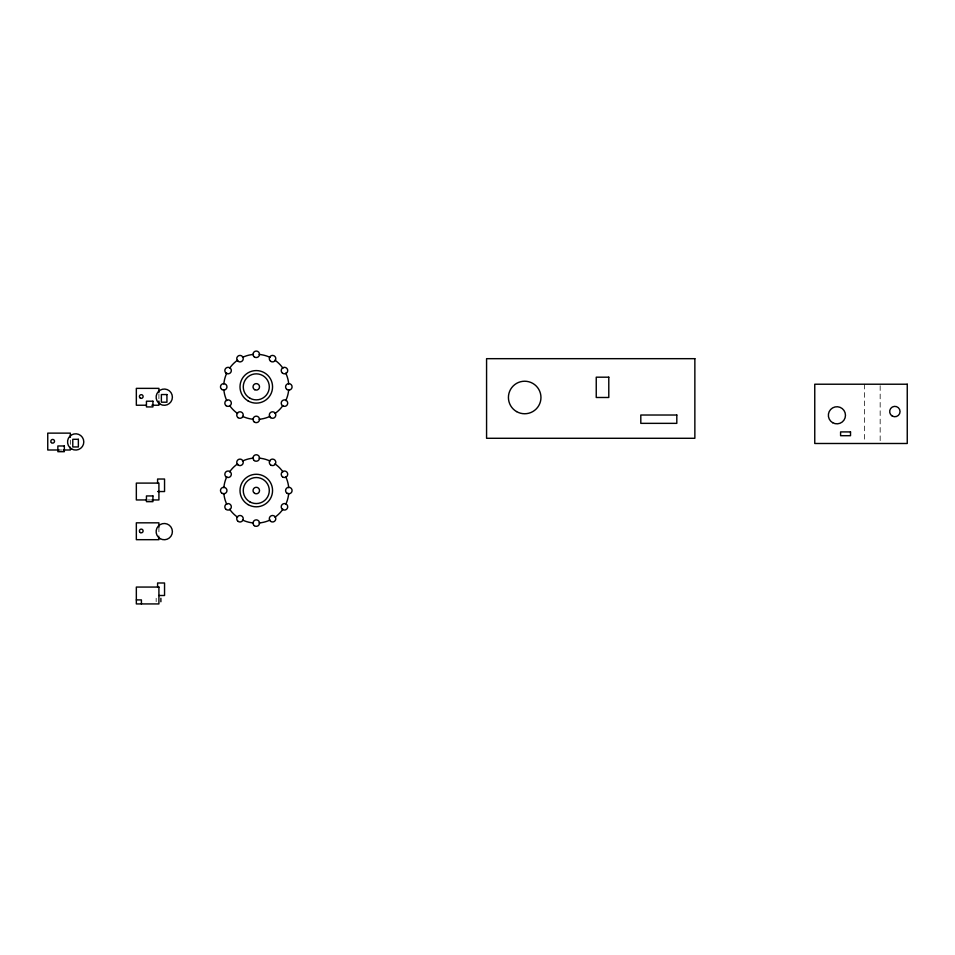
<?xml version="1.0" encoding="UTF-8"?>
<svg xmlns="http://www.w3.org/2000/svg" width="955" height="955" viewBox="0 0 955 955"><rect width="100%" height="100%" fill="white"/><g stroke="black" fill="none" stroke-linecap="round" stroke-linejoin="round"><path stroke-width="0.72" stroke-dasharray="4.78 3.58" d="M59.043 449.996L61.86 449.996M147.631 499.954L150.448 499.954M880.164 385.701L880.164 442.01M864.371 384.22L864.371 442.01M158.912 393.985L158.912 399.608M158.912 527.041L158.912 535.469M156.166 598.284L156.166 601.686M70.336 440.148L70.336 444.373"/><path stroke-width="1.43" d="M146.211 405.23L136.338 405.23L136.338 388.363L158.912 388.363L158.912 392.577M151.857 405.23L158.912 405.23L158.912 401.016M59.043 449.996L47.75 449.996L47.75 433.128L70.336 433.128L70.336 437.342M63.281 449.996L70.336 449.996L70.336 447.179M157.599 491.538L164.547 491.538L164.547 479.028L157.599 479.028L157.599 483.194M146.211 499.954L136.338 499.954L136.338 483.099L158.912 483.099L158.912 499.954L151.857 499.954M158.912 595.502L164.547 595.502L164.547 582.992L157.599 582.992L157.599 587.062M136.338 599.907L141.412 599.907L141.412 603.93M160.882 598.284L160.882 601.745M158.912 527.041L158.912 522.827L136.338 522.827L136.338 539.682L158.912 539.682L158.912 536.877M288.708 493.377A32.554 32.554 0 0 1 285.772 504.312M282.943 509.206A32.554 32.554 0 0 1 274.945 517.216M270.038 520.045A32.554 32.554 0 0 1 259.103 522.97M253.445 522.97A32.554 32.554 0 0 1 242.51 520.045M237.604 517.216A32.554 32.554 0 0 1 229.606 509.206M226.777 504.312A32.554 32.554 0 0 1 223.84 493.377M223.84 487.719A32.554 32.554 0 0 1 226.777 476.784M229.606 471.877A32.554 32.554 0 0 1 237.604 463.867M242.51 461.038A32.554 32.554 0 0 1 253.445 458.114M259.103 458.114A32.554 32.554 0 0 1 270.038 461.038M274.945 463.867A32.554 32.554 0 0 1 282.943 471.877M285.772 476.784A32.554 32.554 0 0 1 288.708 487.719M288.708 389.688A32.554 32.554 0 0 1 285.772 400.623M282.943 405.517A32.554 32.554 0 0 1 274.945 413.527M270.038 416.356A32.554 32.554 0 0 1 259.103 419.281M253.445 419.281A32.554 32.554 0 0 1 242.51 416.356M237.604 413.527A32.554 32.554 0 0 1 229.606 405.517M226.777 400.623A32.554 32.554 0 0 1 223.84 389.688M223.84 384.029A32.554 32.554 0 0 1 226.777 373.095M229.606 368.188A32.554 32.554 0 0 1 237.604 360.178M242.51 357.349A32.554 32.554 0 0 1 253.445 354.424M259.103 354.424A32.554 32.554 0 0 1 270.038 357.349M274.945 360.178A32.554 32.554 0 0 1 282.943 368.188M285.772 373.095A32.554 32.554 0 0 1 288.708 384.029M694.858 358.674L486.573 358.674L486.573 438.285L694.858 438.285L694.858 358.674M608.789 377.189L596.242 377.189L596.242 397.483L608.789 397.483L608.789 377.189M907.25 384.22L814.758 384.22L814.758 443.49L907.25 443.49L907.25 384.22M166.934 394.546L161.371 394.546L161.371 402.198L166.934 402.198L166.934 394.546M152.931 401.207L146.449 401.207L146.449 406.925L152.931 406.925L152.931 401.207M676.809 415.019L640.805 415.019L640.805 423.351L676.809 423.351L676.809 415.019M850.523 431.911L840.591 431.911L840.591 435.695L850.523 435.695L850.523 431.911M78.358 439.3L72.783 439.3L72.783 446.952L78.358 446.952L78.358 439.3M64.343 445.973L57.861 445.973L57.861 451.691L64.343 451.691L64.343 445.973M152.931 495.943L146.449 495.943L146.449 501.662L152.931 501.662L152.931 495.943M158.912 587.062L136.338 587.062L136.338 603.93L158.912 603.93L158.912 587.062M516.548 411.581A16.283 16.283 0 0 0 540.96 397.483A16.283 16.283 0 0 0 516.548 383.397A16.283 16.283 0 0 0 516.548 411.581M832.641 422.695A8.547 8.547 0 0 0 845.473 415.282A8.547 8.547 0 0 0 832.641 407.881A8.547 8.547 0 0 0 832.641 422.695M892.268 416.058A5.205 5.205 0 0 0 900.064 411.557A5.205 5.205 0 0 0 892.268 407.045A5.205 5.205 0 0 0 892.268 416.058M71.613 448.957A8.129 8.129 0 0 0 83.801 441.926A8.129 8.129 0 0 0 71.613 434.883A8.129 8.129 0 0 0 71.613 448.957M51.379 442.583A1.838 1.838 0 0 0 54.459 441.747A1.838 1.838 0 0 0 52.203 439.491A1.838 1.838 0 0 0 51.379 442.583M248.133 504.634A16.283 16.283 0 0 0 272.557 490.548A16.283 16.283 0 0 0 248.133 476.45A16.283 16.283 0 0 0 248.133 504.634M249.768 501.817A13.024 13.024 0 0 0 269.298 490.548A13.024 13.024 0 0 0 249.768 479.267A13.024 13.024 0 0 0 249.768 501.817M270.575 464.93A3.259 3.259 0 0 0 275.78 462.769A3.259 3.259 0 0 0 271.304 459.343A3.259 3.259 0 0 0 270.575 464.93M254.651 493.365A3.259 3.259 0 0 0 259.533 490.548A3.259 3.259 0 0 0 254.651 487.719A3.259 3.259 0 0 0 254.651 493.365M286.846 493.126A3.259 3.259 0 0 0 292.063 490.966A3.259 3.259 0 0 0 287.586 487.539A3.259 3.259 0 0 0 286.846 493.126M270.575 521.323A3.259 3.259 0 0 0 275.78 519.162A3.259 3.259 0 0 0 271.304 515.724A3.259 3.259 0 0 0 270.575 521.323M282.489 509.409A3.259 3.259 0 0 0 287.694 507.248A3.259 3.259 0 0 0 283.217 503.81A3.259 3.259 0 0 0 282.489 509.409M254.293 460.573A3.259 3.259 0 0 0 259.497 458.412A3.259 3.259 0 0 0 255.033 454.986A3.259 3.259 0 0 0 254.293 460.573M221.739 493.126A3.259 3.259 0 0 0 226.944 490.966A3.259 3.259 0 0 0 222.479 487.539A3.259 3.259 0 0 0 221.739 493.126M254.293 525.68A3.259 3.259 0 0 0 259.497 523.519A3.259 3.259 0 0 0 255.033 520.093A3.259 3.259 0 0 0 254.293 525.68M226.096 476.843A3.259 3.259 0 0 0 231.313 474.695A3.259 3.259 0 0 0 226.836 471.257A3.259 3.259 0 0 0 226.096 476.843M238.01 464.93A3.259 3.259 0 0 0 243.227 462.769A3.259 3.259 0 0 0 238.75 459.343A3.259 3.259 0 0 0 238.01 464.93M226.096 509.409A3.259 3.259 0 0 0 231.313 507.248A3.259 3.259 0 0 0 226.836 503.81A3.259 3.259 0 0 0 226.096 509.409M282.489 476.843A3.259 3.259 0 0 0 287.694 474.695A3.259 3.259 0 0 0 283.217 471.257A3.259 3.259 0 0 0 282.489 476.843M238.01 521.323A3.259 3.259 0 0 0 243.227 519.162A3.259 3.259 0 0 0 238.75 515.724A3.259 3.259 0 0 0 238.01 521.323M160.189 538.656A8.129 8.129 0 0 0 172.389 531.613A8.129 8.129 0 0 0 160.189 524.582A8.129 8.129 0 0 0 160.189 538.656M140.337 532.568A1.838 1.838 0 0 0 143.107 530.968A1.838 1.838 0 0 0 140.337 529.368A1.838 1.838 0 0 0 140.337 532.568M160.189 404.204A8.129 8.129 0 0 0 172.389 397.161A8.129 8.129 0 0 0 160.189 390.129A8.129 8.129 0 0 0 160.189 404.204M140.337 398.116A1.838 1.838 0 0 0 143.107 396.516A1.838 1.838 0 0 0 140.337 394.916A1.838 1.838 0 0 0 140.337 398.116M248.133 400.945A16.283 16.283 0 0 0 272.557 386.859A16.283 16.283 0 0 0 248.133 372.76A16.283 16.283 0 0 0 248.133 400.945M249.768 398.128A13.024 13.024 0 0 0 269.298 386.859A13.024 13.024 0 0 0 249.768 375.578A13.024 13.024 0 0 0 249.768 398.128M254.293 356.884A3.259 3.259 0 0 0 259.497 354.723A3.259 3.259 0 0 0 255.033 351.297A3.259 3.259 0 0 0 254.293 356.884M226.096 373.154A3.259 3.259 0 0 0 231.313 371.006A3.259 3.259 0 0 0 226.836 367.568A3.259 3.259 0 0 0 226.096 373.154M226.096 405.708A3.259 3.259 0 0 0 231.313 403.559A3.259 3.259 0 0 0 226.836 400.121A3.259 3.259 0 0 0 226.096 405.708M270.575 417.633A3.259 3.259 0 0 0 275.78 415.473A3.259 3.259 0 0 0 271.304 412.035A3.259 3.259 0 0 0 270.575 417.633M282.489 373.154A3.259 3.259 0 0 0 287.694 371.006A3.259 3.259 0 0 0 283.217 367.568A3.259 3.259 0 0 0 282.489 373.154M238.01 417.633A3.259 3.259 0 0 0 243.227 415.473A3.259 3.259 0 0 0 238.75 412.035A3.259 3.259 0 0 0 238.01 417.633M238.01 361.241A3.259 3.259 0 0 0 243.227 359.08A3.259 3.259 0 0 0 238.75 355.654A3.259 3.259 0 0 0 238.01 361.241M282.489 405.708A3.259 3.259 0 0 0 287.694 403.559A3.259 3.259 0 0 0 283.217 400.121A3.259 3.259 0 0 0 282.489 405.708M221.739 389.437A3.259 3.259 0 0 0 226.944 387.276A3.259 3.259 0 0 0 222.479 383.85A3.259 3.259 0 0 0 221.739 389.437M254.293 421.991A3.259 3.259 0 0 0 259.497 419.83A3.259 3.259 0 0 0 255.033 416.404A3.259 3.259 0 0 0 254.293 421.991M286.846 389.437A3.259 3.259 0 0 0 292.063 387.276A3.259 3.259 0 0 0 287.586 383.85A3.259 3.259 0 0 0 286.846 389.437M270.575 361.241A3.259 3.259 0 0 0 275.78 359.08A3.259 3.259 0 0 0 271.304 355.654A3.259 3.259 0 0 0 270.575 361.241M254.651 389.676A3.259 3.259 0 0 0 259.533 386.859A3.259 3.259 0 0 0 254.651 384.029A3.259 3.259 0 0 0 254.651 389.676"/></g></svg>
